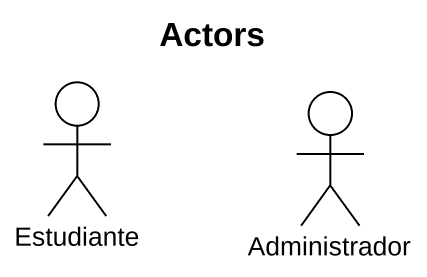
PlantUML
@startuml
title Actors
actor Estudiante
actor Administrador
@enduml
